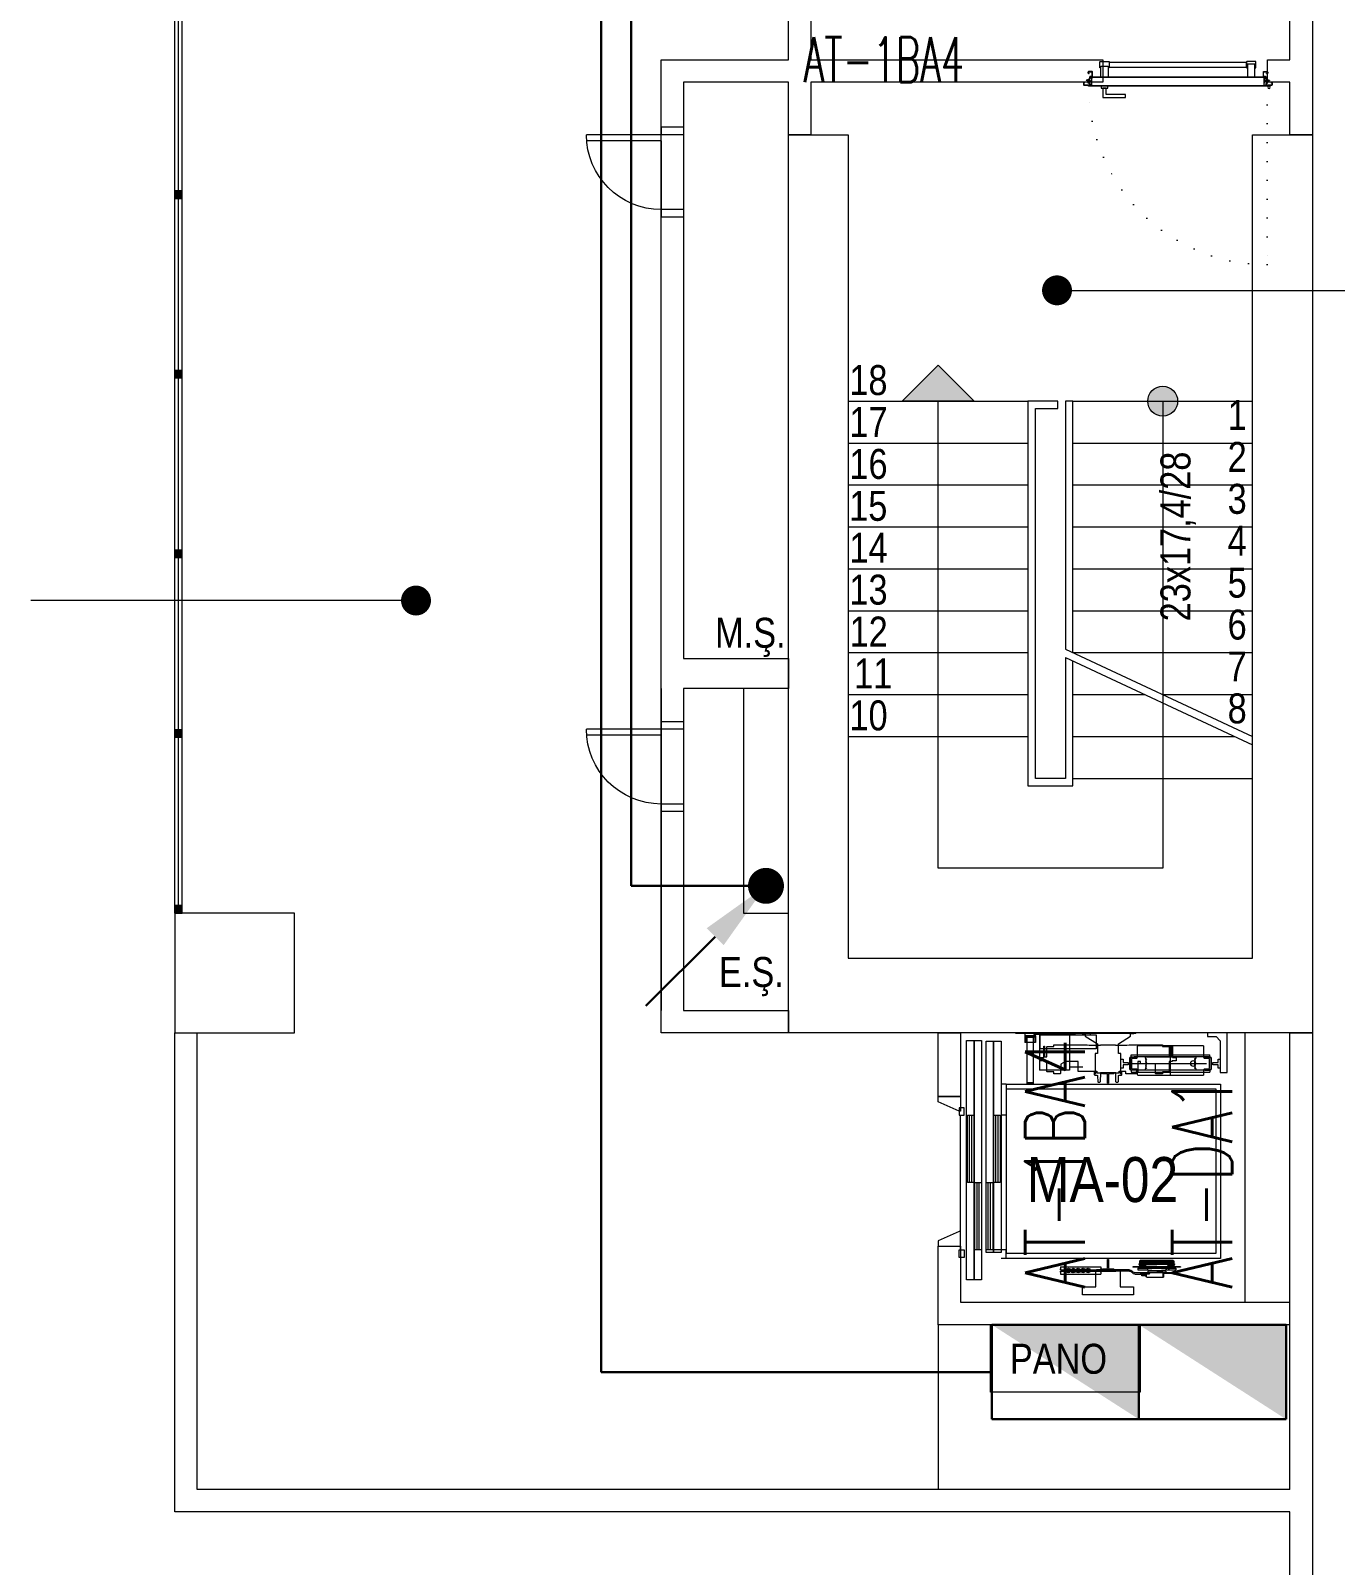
# Model space of a CAD drawing. Header units: metres. Extents: x -13194 to 152406, y -14653 to 29421.
# Drawn here: x 89964 to 90835, y 2044 to 3069 of the extents above; entities that cross this region are included whole.
import ezdxf
from ezdxf.enums import TextEntityAlignment as Align

# ---------------------------------------------------------------- set-up
doc = ezdxf.new("R2010")
doc.units = ezdxf.units.M
doc.header["$LTSCALE"] = 100
doc.header["$MEASUREMENT"] = 0
doc.linetypes.add('DOT2', pattern=[0.125, 0, -0.125])
doc.layers.get('0').update_dxf_attribs({"color": 9, "lineweight": 9})
for name, color, linetype, lineweight in [('00', 9, 'Continuous', 9), ('01', 9, 'Continuous', 9), ('05V', 9, 'Continuous', 9), ('06D', 9, 'Continuous', 9), ('10', 9, 'Continuous', 9), ('12', 9, 'Continuous', 9), ('14', 9, 'Continuous', 9), ('15', 9, 'Continuous', 9), ('19', 9, 'Continuous', 9), ('20', 9, 'DOT2', 9), ('21', 9, 'Continuous', 9), ('21_mahal200', 9, 'Continuous', 9), ('E-AYDINLATMA VE PRİZ PANOSU', 7, 'Continuous', 30), ('E-KABLO', 7, 'Continuous', 30), ('E-LINYE', 7, 'Continuous', 30), ('E-OK', 3, 'Continuous', 30)]:
    doc.layers.add(name, color=color, linetype=linetype, lineweight=lineweight)
doc.styles.add('E-YAZI', font='txttw.shx')
doc.styles.add('MuuM_TEXT-STANDART', font='ARIALN.TTF')
doc.dimstyles.new('MuuM_DIM200', dxfattribs={"dimscale": 20, "dimtxt": 2, "dimasz": 1, "dimexe": 1, "dimexo": 1, "dimgap": 1, "dimtad": 1, "dimdec": 1, "dimrnd": 0.5, "dimdsep": 46, "dimtxsty": 'MuuM_TEXT-STANDART', "dimblk": 'ARCHTICK', "dimcen": 0, "dimdle": 0.15, "dimclrd": 256, "dimclre": 256, "dimclrt": 256, "dimadec": 0, "dimazin": 0, "dimtfac": 5, "dimtdec": 1, "dimtix": 1, "dimtmove": 2, "dimatfit": 3, "dimldrblk": 'DOT', "dimfxl": 3, "dimfxlon": 1, "dimtolj": 1, "dimlwd": -1, "dimlwe": -1, "dimarcsym": 0})

# ---------------------------------------------------------------- blocks, each defined once
blk = doc.blocks.new('100_AYDINLATMA VE PRİZ PANOSU')
at = {"layer": 'E-AYDINLATMA VE PRİZ PANOSU', "color": 4}
for p, q in [((-3.072, 3.948), (3.072, 3.948)), ((-3.072, 0), (-3.072, 3.948)), ((3.072, 3.948), (3.072, 0)), ((3.072, 0), (-3.072, 0))]:
    blk.add_line(p, q, dxfattribs=at)
blk.add_solid([(3.072, 0), (-3.072, 0), (-3.072, 3.948)], dxfattribs=at)
blk = doc.blocks.new('*U206')
at = {"layer": 'E-OK', "color": 3, "linetype": 'Continuous'}
blk.add_line((84.9, 84.8), (200.6, 200.5), dxfattribs=at)
at = {"layer": 'E-OK', "color": 4, "linetype": 'Continuous', "const_width": 30}
blk.add_lwpolyline([(-15, 0, 1), (15, 0, 1)], format="xyb", close=True, dxfattribs=at)
at = {"layer": 'E-OK', "color": 3, "linetype": 'Continuous'}
blk.add_solid([(99, 70.7), (70.7, 99), (0, 0)], dxfattribs=at)
blk = doc.blocks.new('p-kolon_80x80')
blk.add_lwpolyline([(-40, -40), (40, -40), (40, 40), (-40, 40)], close=True)
blk = doc.blocks.new('1.Bod.Ara.Sitatik Elk')
at = {"layer": '01'}
blk.add_lwpolyline([(6510, -5630), (6510, -5630), (6510, -5630), (6510, -6180), (6780, -6180), (6780, -5630), (6780, -5630), (6780, -5630), (6820, -5630), (6820, -6230), (6470, -6230), (6470, -5630), (6510, -5630)], dxfattribs=at)
blk.add_blockref('p-kolon_80x80', (6100, -6190), dxfattribs=at)
blk = doc.blocks.new('_ArchTick')
at = {"color": 0, "linetype": 'ByBlock', "const_width": 0.15}
blk.add_lwpolyline([(-0.5, -0.5), (0.5, 0.5)], dxfattribs=at)
blk = doc.blocks.new('_Dot')
at = {"color": 0, "linetype": 'ByBlock', "lineweight": -2}
blk.add_line((-0.5, 0), (-1, 0), dxfattribs=at)
at = {"color": 0, "linetype": 'ByBlock', "const_width": 0.5}
blk.add_lwpolyline([(-0.25, 0, 1), (0.25, 0, 1)], format="xyb", close=True, dxfattribs=at)
blk = doc.blocks.new('p-as-01')
for p, q in [((582, 0), (-582, 0)), ((-582, 0), (-582, -1432)), ((582, -1432), (582, 0)), ((660, -2), (660, 43)), ((660, 43), (925, 43)), ((925, 43), (925, -87)), ((550, -32), (-550, -32)), ((-550, -32), (-550, -1432)), ((550, -1432), (550, -32)), ((720, -2), (660, -2)), ((676, -71), (663, -71)), ((663, -598), (663, -71)), ((676, -105), (676, -70)), ((676, -91), (676, -578)), ((679, -70), (679, -105)), ((757, -63), (683, -63)), ((683, -63), (757, -63)), ((757, -66), (683, -66)), ((690, -2), (690, -17)), ((750, -2), (690, -2)), ((690, -17), (712, -17)), ((712, -17), (712, -52)), ((712, -52), (728, -52)), ((872, -2), (720, -2)), ((720, -611), (720, -95)), ((728, -52), (728, -17)), ((728, -17), (750, -17)), ((750, -17), (750, -2)), ((761, -105), (761, -70)), ((764, -70), (764, -105)), ((764, -71), (778, -71)), ((764, -91), (764, -578)), ((778, -598), (778, -71)), ((900, -30), (872, -2)), ((900, -87), (900, -30)), ((925, -87), (900, -87)), ((679, -105), (676, -105)), ((679, -166), (681, -164)), ((679, -502), (679, -166)), ((681, -164), (684, -164)), ((684, -164), (686, -170)), ((690, -173), (690, -173)), ((694, -170), (695, -168)), ((695, -168), (697, -168)), ((697, -168), (698, -170)), ((702, -173), (702, -173)), ((706, -170), (707, -168)), ((707, -168), (709, -168)), ((709, -168), (710, -170)), ((714, -173), (714, -173)), ((718, -170), (719, -168)), ((719, -168), (721, -168)), ((721, -168), (722, -170)), ((726, -173), (726, -173)), ((730, -170), (731, -168)), ((731, -168), (733, -168)), ((733, -168), (734, -170)), ((738, -173), (738, -173)), ((742, -170), (743, -168)), ((743, -168), (745, -168)), ((745, -168), (746, -170)), ((750, -173), (750, -173)), ((754, -170), (756, -164)), ((756, -164), (760, -164)), ((760, -164), (762, -166)), ((764, -105), (761, -105)), ((762, -166), (762, -502)), ((-658, -364), (-658, -299)), ((-647, -299), (-658, -299)), ((-647, -364), (-647, -299)), ((-640, -267), (-640, -427)), ((-638, -267), (-640, -267)), ((-638, -267), (-638, -427)), ((-621, -307), (-626, -312)), ((-618, -307), (-621, -307)), ((-617, -308), (-618, -307)), ((-679, -382), (-706, -382)), ((-706, -493), (-706, -382)), ((-706, -383), (-678, -383)), ((-680, -377), (-680, -315)), ((-680, -315), (-680, -372)), ((-680, -315), (-678, -315)), ((-678, -315), (-680, -315)), ((-680, -372), (-678, -372)), ((-678, -372), (-680, -372)), ((-680, -377), (-680, -372)), ((-678, -377), (-680, -377)), ((-680, -377), (-678, -377)), ((-679, -382), (-679, -377)), ((-678, -377), (-678, -315)), ((-678, -315), (-678, -367)), ((-678, -367), (-678, -572)), ((-668, -367), (-678, -367)), ((-678, -367), (-678, -386)), ((-678, -372), (-678, -367)), ((-678, -377), (-678, -372)), ((-668, -367), (-668, -386)), ((-668, -427), (-668, -386)), ((-668, -396), (-668, -395)), ((-646, -367), (-662, -367)), ((-662, -367), (-662, -394)), ((-662, -427), (-662, -394)), ((-662, -394), (-662, -394)), ((-662, -395), (-662, -395)), ((-658, -342), (-658, -351)), ((-658, -360), (-658, -351)), ((-647, -364), (-658, -364)), ((-646, -320), (-647, -320)), ((-646, -344), (-647, -344)), ((-647, -351), (-647, -359)), ((-646, -320), (-646, -332)), ((-640, -322), (-646, -322)), ((-646, -332), (-646, -322)), ((-646, -332), (-646, -342)), ((-646, -344), (-646, -332)), ((-640, -342), (-646, -342)), ((-646, -394), (-646, -367)), ((-646, -427), (-646, -394)), ((-646, -395), (-646, -395)), ((-635, -322), (-638, -322)), ((-635, -342), (-638, -342)), ((-635, -312), (-635, -352)), ((-626, -312), (-635, -312)), ((-635, -332), (-635, -322)), ((-635, -332), (-635, -342)), ((-626, -352), (-635, -352)), ((-626, -312), (-626, -352)), ((-622, -356), (-626, -352)), ((-622, -308), (-622, -427)), ((-617, -308), (-617, -427)), ((-617, -318), (-614, -333)), ((-614, -520), (-614, -333)), ((-610, -333), (-614, -333)), ((-613, -313), (-599, -313)), ((-599, -313), (-613, -313)), ((-613, -315), (-613, -313)), ((-613, -313), (-613, -315)), ((-613, -315), (-599, -315)), ((-613, -315), (-599, -315)), ((-608, -318), (-610, -333)), ((-610, -333), (-610, -520)), ((-608, -535), (-608, -318)), ((-602, -318), (-608, -318)), ((-602, -318), (-602, -427)), ((-598, -319), (-598, -316)), ((-598, -316), (-598, -319)), ((-598, -319), (-598, -535)), ((-598, -319), (-598, -535)), ((-596, -316), (-596, -537)), ((-596, -537), (-596, -316)), ((640, -335), (840, -335)), ((-689, -498), (-701, -498)), ((-699, -498), (-699, -523)), ((-691, -498), (-691, -523)), ((-686, -572), (-686, -497)), ((-684, -476), (-684, -476)), ((-684, -493), (-684, -476)), ((-680, -477), (-680, -538)), ((-678, -477), (-680, -477)), ((-678, -477), (-680, -477)), ((-680, -482), (-680, -477)), ((-680, -538), (-680, -482)), ((-678, -482), (-680, -482)), ((-680, -482), (-678, -482)), ((-679, -477), (-679, -473)), ((-678, -449), (-678, -487)), ((-678, -477), (-678, -538)), ((-678, -482), (-678, -477)), ((-678, -538), (-678, -482)), ((-668, -487), (-678, -487)), ((-668, -427), (-668, -487)), ((-662, -460), (-662, -427)), ((-662, -459), (-662, -459)), ((-662, -460), (-662, -486)), ((-662, -460), (-662, -460)), ((-662, -486), (-646, -486)), ((-658, -554), (-658, -489)), ((-647, -489), (-658, -489)), ((-647, -554), (-647, -489)), ((-647, -503), (-647, -495)), ((-646, -510), (-647, -510)), ((-646, -460), (-646, -427)), ((-646, -486), (-646, -460)), ((-646, -460), (-646, -460)), ((-646, -510), (-646, -522)), ((-640, -512), (-646, -512)), ((-646, -522), (-646, -512)), ((-646, -459), (-646, -459)), ((-640, -427), (-640, -587)), ((-638, -427), (-638, -587)), ((-635, -512), (-638, -512)), ((-635, -542), (-635, -502)), ((-626, -502), (-635, -502)), ((-635, -522), (-635, -512)), ((-635, -522), (-635, -512)), ((-622, -498), (-626, -502)), ((-626, -542), (-626, -502)), ((-622, -546), (-622, -427)), ((-622, -432), (-622, -427)), ((-617, -546), (-617, -427)), ((-602, -535), (-602, -427)), ((681, -504), (679, -502)), ((684, -504), (681, -504)), ((686, -499), (684, -504)), ((690, -495), (690, -495)), ((695, -501), (694, -499)), ((697, -501), (695, -501)), ((698, -499), (697, -501)), ((702, -495), (702, -495)), ((707, -501), (706, -499)), ((709, -501), (707, -501)), ((710, -499), (709, -501)), ((714, -495), (714, -495)), ((719, -501), (718, -499)), ((721, -501), (719, -501)), ((722, -499), (721, -501)), ((726, -495), (726, -495)), ((731, -501), (730, -499)), ((733, -501), (731, -501)), ((734, -499), (733, -501)), ((738, -495), (738, -495)), ((743, -501), (742, -499)), ((745, -501), (743, -501)), ((746, -499), (745, -501)), ((750, -495), (750, -495)), ((756, -504), (754, -499)), ((760, -504), (756, -504)), ((762, -502), (760, -504)), ((-771, -582), (-825, -582)), ((-825, -582), (-825, -752)), ((-771, -670), (-771, -582)), ((-680, -538), (-678, -538)), ((-680, -538), (-678, -538)), ((-679, -589), (-671, -598)), ((-673, -584), (-665, -592)), ((-666, -609), (-666, -752)), ((-658, -550), (-658, -541)), ((-647, -554), (-658, -554)), ((-658, -609), (-658, -752)), ((-646, -534), (-647, -534)), ((-646, -534), (-646, -522)), ((-646, -522), (-646, -532)), ((-640, -532), (-646, -532)), ((-638, -587), (-640, -587)), ((-635, -532), (-638, -532)), ((-635, -522), (-635, -532)), ((-635, -522), (-635, -532)), ((-626, -542), (-635, -542)), ((-621, -547), (-626, -542)), ((-618, -547), (-621, -547)), ((-617, -546), (-618, -547)), ((-617, -535), (-614, -520)), ((-610, -520), (-614, -520)), ((-613, -538), (-599, -538)), ((-599, -538), (-613, -538)), ((-613, -538), (-613, -540)), ((-613, -538), (-613, -540)), ((-613, -540), (-599, -540)), ((-613, -540), (-599, -540)), ((-608, -535), (-610, -520)), ((-602, -535), (-608, -535)), ((-598, -535), (-598, -537)), ((-598, -535), (-598, -537)), ((676, -598), (663, -598)), ((679, -564), (676, -564)), ((676, -564), (676, -599)), ((679, -599), (679, -564)), ((757, -603), (683, -603)), ((757, -606), (683, -606)), ((683, -606), (757, -606)), ((764, -564), (761, -564)), ((761, -564), (761, -599)), ((764, -599), (764, -564)), ((764, -598), (778, -598)), ((852, -682), (904, -601)), ((904, -601), (920, -601)), ((920, -601), (920, -580)), ((920, -580), (925, -580)), ((925, -580), (925, -753)), ((-658, -670), (-771, -670)), ((-668, -1066), (-668, -700)), ((-668, -700), (-658, -700)), ((-658, -752), (-658, -670)), ((-658, -1066), (-658, -700)), ((-652, -713), (-658, -711)), ((-658, -711), (-658, -793)), ((-650, -748), (-652, -713)), ((652, -713), (650, -748)), ((658, -711), (652, -713)), ((653, -671), (653, -667)), ((653, -667), (788, -667)), ((668, -671), (653, -671)), ((658, -752), (658, -677)), ((658, -677), (668, -677)), ((658, -793), (658, -711)), ((668, -677), (668, -671)), ((712, -652), (690, -652)), ((690, -652), (690, -667)), ((690, -667), (750, -667)), ((728, -617), (712, -617)), ((712, -617), (712, -652)), ((728, -652), (728, -617)), ((750, -652), (728, -652)), ((750, -667), (750, -652)), ((788, -667), (788, -682)), ((788, -682), (852, -682)), ((-825, -752), (-825, -922)), ((-688, -1070), (-688, -800)), ((-674, -800), (-688, -800)), ((-674, -800), (-674, -802)), ((-674, -802), (-674, -800)), ((-674, -800), (-668, -800)), ((-674, -802), (-674, -802)), ((-668, -912), (-668, -800)), ((-668, -804), (-668, -800)), ((-668, -804), (-668, -804)), ((-666, -752), (-658, -752)), ((-658, -834), (-658, -752)), ((-658, -752), (-658, -752)), ((-658, -793), (-652, -790)), ((-658, -804), (-658, -800)), ((-658, -800), (-652, -800)), ((-658, -804), (-658, -829)), ((-658, -804), (-658, -804)), ((-652, -790), (-650, -756)), ((-652, -802), (-652, -800)), ((-638, -800), (-652, -800)), ((-652, -800), (-652, -802)), ((-652, -802), (-652, -802)), ((-625, -748), (-650, -748)), ((-650, -756), (-625, -756)), ((-638, -1070), (-638, -800)), ((-615, -748), (-625, -748)), ((-625, -756), (-615, -756)), ((-590, -748), (-615, -748)), ((-615, -756), (-590, -756)), ((-590, -756), (-590, -748)), ((615, -748), (590, -748)), ((590, -748), (590, -756)), ((590, -756), (615, -756)), ((625, -748), (615, -748)), ((615, -756), (625, -756)), ((650, -748), (625, -748)), ((625, -756), (650, -756)), ((650, -756), (652, -790)), ((652, -790), (658, -793)), ((658, -753), (658, -752)), ((658, -828), (658, -753)), ((925, -753), (925, -926)), ((-825, -922), (-771, -922)), ((-771, -922), (-771, -834)), ((-771, -834), (-658, -834)), ((-668, -877), (-672, -880)), ((-672, -880), (-672, -890)), ((-672, -890), (-668, -893)), ((-668, -910), (-672, -913)), ((-672, -913), (-672, -923)), ((-654, -880), (-658, -877)), ((-658, -893), (-654, -890)), ((-654, -913), (-658, -910)), ((-654, -890), (-654, -880)), ((-654, -923), (-654, -913)), ((653, -838), (653, -834)), ((653, -834), (668, -834)), ((788, -838), (653, -838)), ((668, -828), (658, -828)), ((668, -834), (668, -828)), ((852, -823), (788, -823)), ((788, -823), (788, -838)), ((904, -904), (852, -823)), ((920, -904), (904, -904)), ((920, -926), (920, -904)), ((-672, -923), (-668, -926)), ((-668, -943), (-672, -946)), ((-672, -946), (-672, -956)), ((-672, -956), (-668, -959)), ((-668, -976), (-672, -979)), ((-672, -979), (-672, -989)), ((-672, -989), (-668, -992)), ((-668, -1009), (-672, -1012)), ((-672, -1012), (-672, -1022)), ((-672, -1022), (-668, -1025)), ((-658, -926), (-654, -923)), ((-654, -946), (-658, -943)), ((-658, -959), (-654, -956)), ((-654, -979), (-658, -976)), ((-658, -992), (-654, -989)), ((-654, -1012), (-658, -1009)), ((-658, -1025), (-654, -1022)), ((-654, -956), (-654, -946)), ((-654, -989), (-654, -979)), ((-654, -1022), (-654, -1012)), ((925, -926), (920, -926)), ((-674, -1070), (-688, -1070)), ((-674, -1070), (-674, -1068)), ((-674, -1068), (-674, -1069)), ((-674, -1068), (-674, -1068)), ((-674, -1068), (-674, -1068)), ((-674, -1069), (-668, -1069)), ((-668, -1066), (-668, -1069)), ((-668, -1066), (-668, -1066)), ((-668, -1066), (-658, -1066)), ((-658, -1064), (-658, -1040)), ((-658, -1066), (-658, -1069)), ((-658, -1066), (-658, -1066)), ((-658, -1069), (-652, -1069)), ((-652, -1070), (-652, -1066)), ((-652, -1066), (-652, -1069)), ((-652, -1066), (-652, -1066)), ((-638, -1070), (-652, -1070)), ((592, -1252), (582, -1252)), ((582, -1252), (582, -1292)), ((582, -1292), (592, -1292)), ((592, -1292), (592, -1252)), ((897, -1252), (592, -1252)), ((592, -1252), (592, -1292)), ((592, -1292), (897, -1292)), ((897, -1292), (897, -1252)), ((-582, -1432), (-582, -1467)), ((-582, -1432), (-525, -1432)), ((550, -1432), (-550, -1432)), ((-525, -1432), (-525, -1567)), ((582, -1432), (375, -1432)), ((375, -1432), (375, -1467)), ((582, -1432), (582, -1467)), ((870, -1467), (-542, -1467)), ((-542, -1467), (-542, -1517)), ((-542, -1517), (870, -1517)), ((870, -1517), (-542, -1517)), ((-542, -1517), (-542, -1567)), ((-75, -1522), (-525, -1522)), ((-525, -1522), (-525, -1567)), ((-525, -1537), (-75, -1537)), ((375, -1472), (-75, -1472)), ((-75, -1472), (-75, -1517)), ((-75, -1487), (375, -1487)), ((-75, -1502), (375, -1502)), ((-75, -1517), (375, -1517)), ((-75, -1567), (-75, -1522)), ((375, -1517), (375, -1472)), ((870, -1517), (870, -1467)), ((870, -1567), (870, -1517)), ((875, -1597), (-725, -1597)), ((-725, -1597), (-725, -1647)), ((-542, -1567), (870, -1567)), ((-525, -1552), (-75, -1552)), ((-525, -1567), (-75, -1567)), ((-75, -1597), (-525, -1597)), ((-525, -1597), (-525, -1642)), ((-525, -1612), (-75, -1612)), ((-525, -1627), (-75, -1627)), ((-75, -1642), (-75, -1597)), ((875, -1647), (875, -1597)), ((875, -1647), (-725, -1647)), ((-725, -1647), (-725, -1697)), ((-725, -1647), (875, -1647)), ((-725, -1697), (875, -1697)), ((-525, -1714), (-575, -1714)), ((-575, -1714), (-575, -1747)), ((-525, -1642), (-75, -1642)), ((-525, -1747), (-525, -1714)), ((-525, -1737), (375, -1737)), ((375, -1647), (-75, -1647)), ((-75, -1647), (-75, -1692)), ((-75, -1662), (375, -1662)), ((-75, -1677), (375, -1677)), ((-75, -1692), (375, -1692)), ((375, -1692), (375, -1647)), ((375, -1714), (425, -1714)), ((375, -1747), (375, -1714)), ((425, -1714), (425, -1747)), ((875, -1697), (875, -1647)), ((-575, -1747), (-525, -1747)), ((425, -1747), (375, -1747))]:
    blk.add_line(p, q)
at = {"ltscale": 15}
for p, q in [((683, -82), (683, -109)), ((752, -77), (688, -77)), ((757, -109), (757, -82)), ((640, -119), (640, -550)), ((678, -114), (645, -114)), ((835, -114), (762, -114)), ((840, -550), (840, -119)), ((645, -555), (678, -555)), ((683, -560), (683, -587)), ((688, -592), (752, -592)), ((757, -587), (757, -560)), ((762, -555), (835, -555))]:
    blk.add_line(p, q, dxfattribs=at)
at = {"ltscale": 0.25}
for p, q in [((761, -296), (737, -296)), ((737, -296), (737, -323)), ((761, -322), (761, -296)), ((664, -389), (652, -389)), ((652, -389), (652, -432)), ((667, -343), (664, -346)), ((664, -346), (664, -389)), ((734, -343), (667, -343)), ((737, -323), (734, -323)), ((734, -323), (734, -343)), ((837, -322), (761, -322)), ((764, -343), (764, -328)), ((764, -328), (837, -328)), ((831, -343), (764, -343)), ((834, -346), (831, -343)), ((834, -389), (834, -346)), ((846, -389), (834, -389)), ((837, -328), (837, -322)), ((846, -612), (846, -389)), ((655, -435), (694, -436)), ((694, -436), (719, -436)), ((719, -436), (719, -535)), ((666, -564), (652, -564)), ((652, -564), (652, -633)), ((733, -552), (666, -552)), ((666, -552), (666, -564)), ((719, -535), (733, -535)), ((733, -535), (733, -552)), ((842, -626), (846, -612)), ((594, -688), (594, -696)), ((637, -684), (597, -685)), ((597, -699), (658, -701)), ((637, -684), (637, -684)), ((641, -665), (641, -679)), ((666, -662), (644, -662)), ((652, -633), (666, -633)), ((658, -701), (658, -803)), ((666, -633), (666, -662)), ((842, -702), (842, -626)), ((843, -702), (842, -702)), ((846, -799), (846, -705)), ((594, -808), (594, -816)), ((658, -803), (597, -805)), ((597, -819), (637, -820)), ((842, -878), (842, -802)), ((842, -802), (843, -802)), ((-659, -920), (-659, -1004)), ((637, -820), (637, -820)), ((641, -825), (641, -839)), ((644, -842), (666, -842)), ((666, -842), (666, -952)), ((695, -920), (695, -1004)), ((846, -892), (842, -878)), ((846, -1115), (846, -892)), ((666, -952), (733, -952)), ((733, -952), (733, -1037)), ((652, -1072), (652, -1115)), ((652, -1115), (664, -1115)), ((716, -1068), (655, -1069)), ((664, -1115), (664, -1158)), ((733, -1037), (716, -1068)), ((834, -1158), (834, -1115)), ((834, -1115), (846, -1115)), ((664, -1158), (667, -1161)), ((667, -1161), (734, -1161)), ((734, -1161), (734, -1181)), ((734, -1181), (737, -1181)), ((737, -1181), (737, -1208)), ((737, -1208), (761, -1208)), ((761, -1208), (761, -1182)), ((761, -1182), (837, -1182)), ((764, -1176), (764, -1161)), ((764, -1161), (831, -1161)), ((837, -1176), (764, -1176)), ((831, -1161), (834, -1158)), ((837, -1182), (837, -1176))]:
    blk.add_line(p, q, dxfattribs=at)
at = {"linetype": 'Continuous', "ltscale": 0.25}
for p, q in [((921, -567), (921, -1151)), ((921, -567), (925, -567)), ((925, -567), (925, -1150)), ((911, -832), (818, -832)), ((818, -832), (818, -1206)), ((911, -1206), (911, -832)), ((911, -1169), (911, -869)), ((911, -869), (921, -869)), ((921, -869), (921, -1169)), ((676, -1010), (676, -1210)), ((921, -1010), (676, -1010)), ((921, -973), (916, -973)), ((921, -973), (916, -973)), ((916, -1248), (916, -973)), ((921, -1248), (921, -973)), ((921, -1210), (676, -1210)), ((818, -1206), (911, -1206)), ((921, -1169), (911, -1169)), ((921, -1151), (921, -1159)), ((921, -1159), (921, -1165)), ((921, -1165), (921, -1173)), ((921, -1173), (921, -1367)), ((925, -1150), (925, -1159)), ((925, -1159), (925, -1165)), ((925, -1165), (925, -1173)), ((925, -1173), (925, -1367)), ((916, -1248), (921, -1248)), ((921, -1367), (925, -1367))]:
    blk.add_line(p, q, dxfattribs=at)
at = {"ltscale": 30}
for p, q in [((861, -1236), (861, -1308)), ((905, -1236), (861, -1236)), ((897, -1242), (861, -1242)), ((897, -1302), (861, -1302)), ((905, -1308), (861, -1308)), ((897, -1242), (897, -1302))]:
    blk.add_line(p, q, dxfattribs=at)
at = {"ltscale": 6}
for p, q in [((905, -1236), (905, -1308)), ((905, -1237), (925, -1237)), ((925, -1307), (905, -1307)), ((923, -1237), (923, -1307)), ((925, -1237), (925, -1307))]:
    blk.add_line(p, q, dxfattribs=at)
for centre, radius in [((720, -184), 17.5), ((-612, -327), 3), ((-612, -527), 3)]:
    blk.add_circle(centre, radius)
for centre, radius, start, end in [((683, -70), 7, 90, 180), ((683, -70), 4, 90, 180), ((688, -82), 5, 90, 180), ((752, -82), 5, 0, 90), ((757, -70), 7, 0, 90), ((757, -70), 4, 0, 90), ((645, -119), 5, 90, 180), ((678, -109), 5, 270, 0), ((690, -169), 4.3, 195, 270), ((690, -169), 4.3, 270, 345), ((702, -169), 4.3, 195, 270), ((702, -169), 4.3, 270, 345), ((714, -169), 4.3, 195, 270), ((714, -169), 4.3, 270, 345), ((726, -169), 4.3, 195, 270), ((726, -169), 4.3, 270, 345), ((738, -169), 4.3, 195, 270), ((738, -169), 4.3, 270, 345), ((750, -169), 4.3, 195, 270), ((750, -169), 4.3, 270, 345), ((762, -109), 5, 180, 270), ((835, -119), 5, 0, 90), ((-612, -327), 3, 0, 180), ((-612, -327), 3, 180, 0), ((-599, -316), 3, 0, 90), ((-599, -316), 3, 0, 90), ((-599, -316), 1, 0, 90), ((-599, -316), 1, 0, 90), ((-701, -493), 5, 180, 270), ((-689, -493), 5, 270, 0), ((-684, -470), 6, 270, 0), ((690, -500), 4.3, 90, 165), ((690, -500), 4.3, 15, 90), ((702, -500), 4.3, 90, 165), ((702, -500), 4.3, 15, 90), ((714, -500), 4.3, 90, 165), ((714, -500), 4.3, 15, 90), ((726, -500), 4.3, 90, 165), ((726, -500), 4.3, 15, 90), ((738, -500), 4.3, 90, 165), ((738, -500), 4.3, 15, 90), ((750, -500), 4.3, 90, 165), ((750, -500), 4.3, 15, 90), ((-695, -523), 4, 180, 0), ((-662, -572), 24, 180, 225), ((-662, -572), 16, 180, 225), ((-682, -609), 16, 0, 45), ((-682, -609), 24, 0, 45), ((-612, -527), 3, 0, 180), ((-612, -527), 3, 180, 0), ((-599, -537), 1, 270, 0), ((-599, -537), 3, 270, 0), ((-599, -537), 3, 270, 0), ((-599, -537), 1, 270, 0), ((645, -550), 5, 180, 270), ((683, -599), 7, 180, 270), ((678, -560), 5, 0, 90), ((683, -599), 4, 180, 270), ((688, -587), 5, 180, 270), ((752, -587), 5, 270, 0), ((762, -560), 5, 90, 180), ((757, -599), 4, 270, 0), ((757, -599), 7, 270, 0), ((835, -550), 5, 270, 0), ((-663, -885), 15, 109.4712, 250.5288), ((-663, -918), 15, 109.4712, 250.5288), ((-663, -885), 9.5, 121.7569, 238.2431), ((-663, -918), 9.5, 121.7569, 238.2431), ((-663, -885), 6, 146.4427, 213.5573), ((-663, -918), 6, 146.4427, 213.5573), ((-663, -885), 15, 289.4712, 70.5288), ((-663, -885), 9.5, 301.7569, 58.2431), ((-663, -885), 6, 326.4427, 33.5573), ((-663, -918), 15, 289.4712, 70.5288), ((-663, -918), 9.5, 301.7569, 58.2431), ((-663, -918), 6, 326.4427, 33.5573), ((-663, -951), 15, 109.4712, 250.5288), ((-663, -984), 15, 109.4712, 250.5288), ((-663, -1017), 15, 109.4712, 250.5288), ((-663, -951), 9.5, 121.7569, 238.2431), ((-663, -984), 9.5, 121.7569, 238.2431), ((-663, -1017), 9.5, 121.7569, 238.2431), ((-663, -951), 6, 146.4427, 213.5573), ((-663, -984), 6, 146.4427, 213.5573), ((-663, -1017), 6, 146.4427, 213.5573), ((-663, -951), 15, 289.4712, 70.5288), ((-663, -951), 9.5, 301.7569, 58.2431), ((-663, -951), 6, 326.4427, 33.5573), ((-663, -984), 15, 289.4712, 70.5288), ((-663, -984), 9.5, 301.7569, 58.2431), ((-663, -984), 6, 326.4427, 33.5573), ((-663, -1017), 15, 289.4712, 70.5288), ((-663, -1017), 9.5, 301.7569, 58.2431), ((-663, -1017), 6, 326.4427, 33.5573)]:
    blk.add_arc(centre, radius, start, end)
at = {"ltscale": 0.25}
for centre, radius, start, end in [((655, -432), 2.98, 180, 268.4759), ((597, -688), 3, 91.5, 180), ((597, -696), 2.99, 180, 268.6138), ((636, -679), 5, 280.303, 360), ((644, -665), 3, 90, 180), ((843, -705), 3, 360, 90), ((597, -808), 3, 91.3862, 180), ((597, -816), 3, 180, 268.5), ((843, -799), 3, 270, 0), ((636, -825), 5, 360, 79.697), ((644, -839), 3, 180, 270), ((655, -1072), 2.98, 91.5241, 180)]:
    blk.add_arc(centre, radius, start, end, dxfattribs=at)
blk = doc.blocks.new('*U19')
at = {"ltscale": 15}
for p, q in [((-25, 1), (-26, 0)), ((-25, -1), (-26, 0)), ((-23, 1), (-25, 1)), ((-23, 1), (-23, -2)), ((-21, -3), (-18, 3)), ((-21, -3), (-18, 3)), ((-20, -3), (-17, 3)), ((-20, -3), (-16, 3)), ((-18, -3), (-15, 3)), ((-18, -3), (-15, 3)), ((-18, 1), (-18, 2)), ((-17, -3), (-14, 3)), ((-17, -3), (-13, 3)), ((-17, 1), (-17, 2)), ((-15, -3), (-12, 3)), ((-15, -3), (-12, 3)), ((-15, 1), (-15, 2)), ((-14, -3), (-11, 3)), ((-14, -3), (-10, 3)), ((-14, 1), (-14, 2)), ((-12, -3), (-9, 3)), ((-12, -3), (-9, 3)), ((-12, 1), (-12, 2)), ((-11, -3), (-8, 3)), ((-11, -3), (-7, 3)), ((-11, 1), (-11, 2)), ((-9, -3), (-6, 3)), ((-9, -3), (-6, 3)), ((-9, 1), (-9, 2)), ((-8, -3), (-4, 3)), ((-8, -3), (-5, 3)), ((-8, 1), (-8, 2)), ((-6, -3), (-3, 3)), ((-6, -3), (-3, 3)), ((-6, 1), (-6, 2)), ((-5, -3), (-1, 3)), ((-5, -3), (-2, 3)), ((-5, 1), (-5, 2)), ((-3, 1), (-3, 2)), ((0, 4), (-2, 1)), ((-2, 1), (-2, 2)), ((0, 0), (-1, 0)), ((-25, -1), (-23, -2)), ((-9, -2), (-23, -2)), ((-21, -3), (-21, -2)), ((-20, -3), (-19, -2)), ((-20, -2), (-19, -2)), ((-19, -2), (-18, -2)), ((-18, -3), (-18, -2)), ((-17, -3), (-16, -2)), ((-17, -2), (-16, -2)), ((-16, -2), (-15, -2)), ((-15, -3), (-15, -2)), ((-14, -3), (-13, -2)), ((-14, -2), (-13, -2)), ((-13, -2), (-12, -2)), ((-12, -3), (-12, -2)), ((-11, -3), (-10, -2)), ((-11, -2), (-10, -2)), ((-10, -2), (-9, -2)), ((-9, -3), (-9, -2)), ((-8, -2), (-7, -2)), ((-8, -3), (-7, -2)), ((-7, -2), (-6, -2)), ((-6, -3), (-6, -2)), ((-5, -2), (-4, -2)), ((-5, -3), (-4, -2)), ((-4, -2), (-2, -2)), ((0, -4), (-2, -2)), ((0, 0), (-1, 0))]:
    blk.add_line(p, q, dxfattribs=at)
for p, q in [((-7, 1), (-23, 1)), ((-17, 1), (-19, 1)), ((-16, 1), (-17, 1)), ((-14, 1), (-16, 1)), ((-13, 1), (-14, 1)), ((-11, 1), (-13, 1)), ((-10, 1), (-11, 1)), ((-8, 1), (-10, 1)), ((-7, 1), (-8, 1)), ((-5, 1), (-7, 1)), ((-4, 1), (-5, 1)), ((-2, 1), (-4, 1)), ((-2, 1), (-2, 1)), ((0, 0), (0, 4)), ((-2, -2), (-2, -2)), ((0, 0), (0, -4))]:
    blk.add_line(p, q)
for centre, radius, start, end in [((-26, 4), 3.92, 274.361, 322.1025), ((-26, -4), 3.92, 37.8975, 85.639), ((-18, 3), 0.0971, 330.3204, 150.3204), ((-17, 3), 0.0971, 330.3204, 150.3204), ((-15, 3), 0.0971, 330.3204, 150.3204), ((-14, 3), 0.0971, 330.3204, 150.3204), ((-12, 3), 0.0971, 330.3204, 150.3204), ((-11, 3), 0.0971, 330.3204, 150.3204), ((-9, 3), 0.0971, 330.3204, 150.3204), ((-8, 3), 0.0971, 330.3204, 150.3204), ((-6, 3), 0.0971, 330.3204, 150.3204), ((-5, 3), 0.0971, 330.3204, 150.3204), ((-3, 3), 0.0971, 330.3204, 150.3204), ((-2, 3), 0.0971, 330.3204, 150.3204), ((-1, 0), 0.486, 90, 270), ((0, 4), 0.25, 0, 150.0864), ((-21, -3), 0.0971, 150.3204, 330.3204), ((-20, -3), 0.0971, 150.3204, 330.3204), ((-18, -3), 0.0971, 150.3204, 330.3204), ((-17, -3), 0.0971, 150.3204, 330.3204), ((-15, -3), 0.0971, 150.3204, 330.3204), ((-14, -3), 0.0971, 150.3204, 330.3204), ((-12, -3), 0.0971, 150.3204, 330.3204), ((-11, -3), 0.0971, 150.3204, 330.3204), ((-9, -3), 0.0971, 150.3204, 330.3204), ((-8, -3), 0.0971, 150.3204, 330.3204), ((-6, -3), 0.0971, 150.3204, 330.3204), ((-5, -3), 0.0971, 150.3204, 330.3204), ((0, -4), 0.25, 209.9136, 0)]:
    blk.add_arc(centre, radius, start, end, dxfattribs=at)
blk = doc.blocks.new('conta')
at = {"ltscale": 10}
for p, q in [((-2649.9, 5345.5), (-2649.8, 5345.6)), ((-2649.9, 5344.5), (-2649.8, 5344.3)), ((-2649.8, 5344.3), (-2649.7, 5344.3)), ((-2649.7, 5345.4), (-2649.3, 5345.4)), ((-2649.2, 5345.4), (-2649.1, 5345.5)), ((-2649, 5344), (-2648.8, 5343.8)), ((-2648.9, 5344.1), (-2648.7, 5343.9)), ((-2648.8, 5345.1), (-2648.6, 5345.3)), ((-2648.8, 5344.9), (-2648.6, 5345.2)), ((-2648.7, 5343.8), (-2648.7, 5343.8)), ((-2648.6, 5345.3), (-2648.6, 5345.3))]:
    blk.add_line(p, q, dxfattribs=at)
for centre, radius, start, end in [((-2649.8, 5345.5), 0.05, 140.6345, 188.9372), ((-2653, 5345), 3.19, 350.4674, 8.9372), ((-2649.9, 5344.5), 0.02, 170.4674, 213.7451), ((-2649.7, 5345.6), 0.0696, 22.2428, 159.258), ((-2650.9, 5345), 1.24, 340.3382, 16.7772), ((-2649.7, 5344.6), 0.03, 160.3382, 273.2666), ((-2649.7, 5345.4), 0.03, 90, 196.7772), ((-2649.6, 5341.5), 3.01, 80.4362, 93.2666), ((-2649.3, 5345.5), 0.05, 270, 303.0062), ((-2649.2, 5344.1), 0.231, 353.9571, 81.9004), ((-2649.1, 5345.5), 0.03, 4.7972, 123.0062), ((-2649.1, 5344.5), 0.03, 260.4362, 338.7066), ((-2651.2, 5344.8), 2.33, 7.5897, 18.7951), ((-2649, 5345.6), 0.05, 18.7951, 42.1429), ((-2650.2, 5345), 1.27, 338.7066, 23.0418), ((-2648.9, 5344.1), 0.1, 173.9571, 217.2653), ((-2648.8, 5345.1), 0.05, 187.5897, 322.7347), ((-2658.2, 5345.2), 9.36, 353.6857, 357.8537), ((-2648.8, 5344.2), 0.1, 173.6857, 217.2653), ((-2648.8, 5344.8), 0.05, 142.7347, 180.2669), ((-2648.7, 5343.8), 0.05, 217.2653, 307.2653), ((-2648.7, 5343.8), 0.05, 307.2653, 37.2653), ((-2648.6, 5345.3), 0.05, 52.7347, 142.7347), ((-2648.6, 5345.3), 0.05, 322.7347, 52.7347)]:
    blk.add_arc(centre, radius, start, end, dxfattribs=at)
for points, knots in [([(-2649, 5345.6), (-2649, 5345.6), (-2649.1, 5345.7), (-2649.2, 5345.4), (-2649.3, 5345.7), (-2649.4, 5345.5), (-2649.5, 5345.7), (-2649.6, 5345.5), (-2649.7, 5345.6), (-2649.7, 5345.6)], [0.0086373, 0.0086373, 0.0086373, 0.0086373, 0.1097304, 0.3133405, 0.4430081, 0.5658764, 0.7165186, 0.8527974, 0.9648495, 0.9648495, 0.9648495, 0.9648495]), ([(-2649.7, 5344.3), (-2649.7, 5344.3), (-2649.7, 5344.5), (-2649.6, 5344.3), (-2649.3, 5344.4), (-2649.2, 5344.4), (-2649.2, 5344.4)], [0, 0, 0, 0, 0.1008757, 0.3841126, 0.5436166, 0.6906785, 0.6906785, 0.6906785, 0.6906785])]:
    blk.add_open_spline(points, degree=3, knots=knots, dxfattribs=at)
blk = doc.blocks.new('p-yn_sackasa')
at = {"layer": '10', "linetype": 'Continuous'}
for p, q in [((-2.2, 0), (-2.2, -0.2)), ((0, 6.9), (0, 6.2)), ((0, 6.2), (0, 6.9)), ((0.1, 6.9), (0.1, 6.2)), ((0.2, 6.9), (0.2, 6.2)), ((2.7, 7.2), (0.3, 7.2)), ((2.7, 7.2), (0.3, 7.2)), ((2.7, 7), (0.3, 7)), ((0.3, 7), (2.7, 7)), ((0.3, 6.1), (0.8, 6.1)), ((0.7, 6), (0.3, 6)), ((0.3, 5.9), (0.7, 5.9)), ((0.8, 5.9), (0.3, 5.9)), ((0.7, 5.9), (0.7, 6)), ((0.7, -0.7), (0.7, 2.3)), ((0.7, -0.7), (0.7, 2.3)), ((0.8, 5.9), (0.8, 6.1)), ((0.8, -0.7), (0.8, 2.3)), ((0.8, -0.7), (0.8, 2.3)), ((0.9, 2.3), (1, 2.3)), ((0.9, 2.3), (0.9, 2.3)), ((1, 2.5), (1, 2.4)), ((1, 2.5), (1, 2.5)), ((1.1, 2.5), (1.1, 3.7)), ((1.1, 2.5), (1.1, 3.7)), ((1.3, 3.7), (1.3, 2.5)), ((1.3, 2.5), (1.3, 3.7)), ((2.5, 4), (1.4, 4)), ((1.4, 4), (2.5, 4)), ((1.4, 3.8), (2.5, 3.8)), ((2.5, 3.8), (1.4, 3.8)), ((2.5, 3.4), (2.6, 3.7)), ((2.6, 3.7), (2.5, 3.4)), ((2.7, 3.6), (2.6, 3.3)), ((2.7, 3.6), (2.6, 3.3)), ((2.8, 3.3), (2.8, 6.9)), ((2.8, 3.3), (2.8, 6.9)), ((2.9, 3.3), (2.9, 6.9)), ((2.9, 3.3), (2.9, 6.9)), ((-2.9, -1.7), (-2.9, -0.3)), ((-2.9, -0.3), (-2.9, -1.7)), ((-2.8, -0.3), (-2.8, -1.7)), ((-2.8, -0.3), (-2.8, -1.7)), ((-2.2, 0), (-2.7, 0)), ((-2.2, 0), (-2.7, 0)), ((-2.2, -0.1), (-2.7, -0.1)), ((-2.2, -0.2), (-2.7, -0.2)), ((1, -1.8), (-2.7, -1.8)), ((1, -1.9), (-2.7, -1.9)), ((-2.7, -2), (1, -2)), ((1, -2), (-2.7, -2)), ((-2.2, -0.1), (-2.2, 0)), ((0.9, -0.8), (1, -0.8)), ((0.9, -0.8), (0.9, -0.8)), ((1, -0.9), (1, -0.9)), ((1, -0.9), (1, -0.9)), ((1.1, -1), (1.1, -1.7)), ((1.1, -1), (1.1, -1.7)), ((1.3, -1), (1.3, -1.7)), ((1.3, -1), (1.3, -1.7))]:
    blk.add_line(p, q, dxfattribs=at)
for points in [[(0.1, 2.1), (0.7, 2.1), (0.7, -0.5), (0.1, -0.5)], [(0.1, 2.1), (0.4, 2.1), (0.4, -0.5), (0.1, -0.5)]]:
    blk.add_lwpolyline(points, close=True, dxfattribs=at)
for centre, radius, start, end in [((0.3, 6.9), 0.249, 90, 180), ((0.3, 6.9), 0.261, 90, 180), ((0.3, 6.2), 0.249, 181.345, 271.3502), ((0.3, 6.2), 0.261, 180, 270), ((0.3, 6.9), 0.122, 90, 180), ((0.3, 6.2), 0.122, 180, 270), ((0.3, 6.9), 0.11, 90, 180), ((0.3, 6.2), 0.11, 180, 270), ((0.9, 2.3), 0.206, 63.2169, 180), ((0.9, 2.3), 0.219, 63.2153, 180), ((0.9, 2.3), 0.0801, 63.215, 180), ((0.9, 2.3), 0.0674, 63.2144, 180), ((1, 2.5), 0.219, 243.2148, 0), ((1, 2.5), 0.0801, 243.2203, 0), ((1, 2.5), 0.206, 243.2197, 0), ((1, 2.5), 0.0674, 243.2129, 0), ((1.4, 3.7), 0.24, 90, 180), ((1.4, 3.7), 0.253, 90, 180), ((1.4, 3.7), 0.114, 90, 180), ((1.4, 3.7), 0.101, 90, 180), ((2.5, 3.7), 0.249, 342.8613, 90), ((2.5, 3.7), 0.261, 342.8602, 90), ((2.5, 3.7), 0.122, 342.8607, 90), ((2.5, 3.7), 0.11, 342.8621, 90), ((2.7, 3.3), 0.232, 162.8601, 0), ((2.7, 3.3), 0.219, 162.8613, 0), ((2.7, 3.3), 0.0927, 162.8605, 0), ((2.7, 3.3), 0.0801, 162.8624, 0), ((2.7, 6.9), 0.249, 0, 90), ((2.7, 6.9), 0.261, 0, 90), ((2.7, 6.9), 0.122, 0, 90), ((2.7, 6.9), 0.11, 0, 90), ((-2.7, -0.3), 0.24, 90, 180), ((-2.7, -0.3), 0.253, 90, 180), ((-2.7, -1.7), 0.24, 180, 270), ((-2.7, -1.7), 0.253, 180, 270), ((-2.7, -0.3), 0.114, 90, 180), ((-2.7, -0.3), 0.101, 90, 180), ((-2.7, -1.7), 0.114, 180, 270), ((-2.7, -1.7), 0.101, 180, 270), ((0.9, -0.7), 0.206, 180, 296.7851), ((0.9, -0.7), 0.219, 180, 296.785), ((0.9, -0.7), 0.0674, 180, 180.5245), ((0.9, -0.7), 0.0801, 180, 296.785), ((0.9, -0.7), 0.0674, 180, 296.7871), ((1, -1), 0.219, 0, 116.7854), ((1, -1), 0.206, 0, 116.7836), ((1, -1), 0.0801, 0, 116.7811), ((1, -1), 0.0674, 0, 116.7871), ((1, -1.7), 0.114, 270, 0), ((1, -1.7), 0.24, 270, 0), ((1, -1.7), 0.101, 270, 0), ((1, -1.7), 0.253, 270, 0)]:
    blk.add_arc(centre, radius, start, end, dxfattribs=at)
at = {"layer": '10', "xscale": 0.0842696629213483, "yscale": 0.0842696629213483, "zscale": 0.0842696629213483}
blk.add_blockref('*U19', (1, 1.3), dxfattribs=at)
at = {"layer": '14', "xscale": -0.7887640449438696, "yscale": 0.7887640449438696, "zscale": 0.7887640449438204, "rotation": 90}
blk.add_blockref('conta', (4217.8, -2086.4), dxfattribs=at)
blk = doc.blocks.new('*U404')
at = {"layer": '06D'}
for points in [[(8.5, 9.6), (7.9, 9.6), (7.9, 13.6, -0.414214), (8.2, 13.9), (13.7, 13.9, -0.414214), (14.1, 13.6), (14.1, 9.6), (13.5, 9.6)], [(111.5, 9.6), (112.1, 9.6), (112.1, 13.6, 0.414214), (111.7, 13.9), (106.2, 13.9, 0.414214), (105.9, 13.6), (105.9, 9.6), (106.5, 9.6)]]:
    blk.add_lwpolyline(points, format="xyb", dxfattribs=at)
for points in [[(8.5, 12.1), (13.5, 12.1), (13.5, 3.4), (8.5, 3.4)], [(14.1, 13.3), (105.9, 13.3), (105.9, 10.2), (14.1, 10.2)], [(111.5, 10.9), (106.5, 10.9), (106.5, 3.4), (111.5, 3.4)]]:
    blk.add_lwpolyline(points, close=True, dxfattribs=at)
for points in [[(110.1, -3.8), (110.1, -10.1), (95.1, -10.1), (95.1, -8.2), (107.9, -8.2), (107.9, -8.2), (107.9, -3.8), (110.1, -3.8)], [(111.2, -2.6), (111.2, -3.8), (106.8, -3.8), (106.8, -2.6), (111.2, -2.6)]]:
    blk.add_lwpolyline(points, dxfattribs=at)
at = {"layer": '10', "ltscale": 10}
for p, q in [((2, 1.5), (1, 1.5)), ((2, 1.3), (1, 1.3)), ((1, 0.9), (2, 0.3)), ((2, 0.3), (2, 1.8)), ((2, 1.8), (2.3, 1.8)), ((2, -0.2), (2, 0.3)), ((2.3, -2.2), (2.3, 3.3)), ((2.3, 1.8), (2.3, 0.3)), ((2.3, 0.3), (2.3, -0.2)), ((2.4, 3.4), (117.6, 3.4)), ((2.4, -2.3), (2.4, 3.2)), ((2.5, 3.3), (117.5, 3.3)), ((117.5, -2.3), (117.5, 3.2)), ((117.7, -2.2), (117.7, 3.3)), ((117.7, 1.8), (118, 1.8)), ((117.7, 1.3), (117.7, 1.8)), ((117.7, 1.8), (118, 1.8)), ((117.7, 1.3), (117.7, 1.8)), ((117.7, -0.2), (117.7, 1.3)), ((117.7, -0.2), (117.7, 1.3)), ((118, 1.8), (118, 1.3)), ((118, 1.8), (118, 1.3)), ((118, 1.3), (118, -0.2)), ((119, 0.7), (118, 1.3)), ((118, 1.3), (118, -0.2)), ((119, 0.7), (118, 1.3)), ((118, 0.3), (119, 0.3)), ((118, 0.3), (119, 0.3)), ((118, 0.1), (119, 0.1)), ((118, 0.1), (119, 0.1)), ((-1.6, -2.7), (-1.7, -2.6)), ((-1.6, -2.7), (-1.7, -2.6)), ((-1.2, -2.2), (-1.2, -2.3)), ((-1.2, -2.2), (-1.1, -2.2)), ((-1.2, -2.2), (-1.2, -2.3)), ((-1.2, -2.2), (-1.1, -2.2)), ((-1.1, -2), (-1.1, -2.4)), ((-1.1, -2), (-1.1, -2.4)), ((-0.8, -2), (-0.8, -2.4)), ((-0.8, -2), (-0.8, -2.4)), ((0.3, -2.5), (0.3, -2.3)), ((0.4, -2.2), (2.2, -2.2)), ((0.4, -2.4), (0.4, -2.4)), ((0.4, -2.6), (119.6, -2.6)), ((0.5, -2.4), (119.5, -2.4)), ((0.5, -2.4), (2.3, -2.4)), ((2.3, -0.2), (2, -0.2)), ((119.5, -2.4), (117.6, -2.4)), ((118, -0.2), (117.7, -0.2)), ((118, -0.2), (117.7, -0.2)), ((119.6, -2.2), (117.7, -2.2)), ((119.5, -2.4), (119.5, -2.4)), ((119.7, -2.5), (119.7, -2.3))]:
    blk.add_line(p, q, dxfattribs=at)
blk.add_circle((-0.9, -3.3), 0.843, dxfattribs=at)
blk.add_circle((-0.9, -3.3), 0.843, dxfattribs=at)
for centre, radius, start, end in [((2.4, 3.3), 0.1, 90, 180), ((2.5, 3.2), 0.05, 90, 180), ((117.6, 3.3), 0.141, 14.9271, 75.0729), ((-0.9, -3.3), 1.01, 105.7139, 140.5908), ((-0.9, -3.3), 1.01, 105.7139, 140.5908), ((-0.4, -2.3), 0.428, 142.379, 203.648), ((-0.4, -2.3), 0.428, 142.379, 203.648), ((-0.4, -2.3), 0.302, 119.9685, 254.4476), ((-0.4, -2.3), 0.302, 119.9685, 254.4476), ((0.4, -2.3), 0.1, 90, 180), ((0.4, -2.5), 0.1, 180, 270), ((0.5, -2.4), 0.005, 180, 270), ((0.5, -2.4), 0.005, 90, 180), ((2.2, -2.2), 0.05, 270, 0), ((2.3, -2.3), 0.1, 270, 0), ((117.6, -2.3), 0.1, 180, 270), ((117.7, -2.2), 0.05, 180, 270), ((119.5, -2.4), 0.005, 270, 360), ((119.5, -2.4), 0.005, 0, 90), ((119.6, -2.3), 0.1, 0, 90), ((119.6, -2.5), 0.1, 270, 0)]:
    blk.add_arc(centre, radius, start, end, dxfattribs=at)
at = {"layer": '20'}
blk.add_lwpolyline([(0.3, -2.4), (0.3, -121.8, 0.414214), (119.7, -2.4, -1)], format="xyb", dxfattribs=at)
blk.add_blockref('p-yn_sackasa', (0, 0))
at = {"xscale": -1}
blk.add_blockref('p-yn_sackasa', (120, 0), dxfattribs=at)
blk = doc.blocks.new('prf-10x10')
blk.add_lwpolyline([(-5, -5), (5, -5), (5, 5), (-5, 5)], close=True)
at = {"color": 255}
blk.add_solid([(-5, -5), (5, -5), (-5, 5), (5, 5)], dxfattribs=at)
at = {"layer": '10'}
blk.add_point((0, 0), dxfattribs=at)
blk = doc.blocks.new('p-dog-ser-720')
at = {"layer": '06D'}
for points in [[(0, 0), (0, 715)], [(5, 0), (5, 715)]]:
    blk.add_lwpolyline(points, dxfattribs=at)
at = {"layer": '15'}
blk.add_lwpolyline([(2.5, 0), (2.5, 715)], dxfattribs=at)
at = {"layer": '10', "xscale": 0.5, "yscale": 0.5, "rotation": 180}
for p in [(2.5, 717.5), (2.5, 600), (2.5, 480), (2.5, 360), (2.5, 240), (2.5, 120), (2.5, 2.5)]:
    blk.add_blockref('prf-10x10', p, dxfattribs=at)
blk = doc.blocks.new('ttttttttttttt')
for points in [[(3983.5, -30733.6), (3983.5, -30748.6)], [(3988.5, -30733.6), (3983.5, -30733.6)], [(3988.5, -30733.6), (3988.5, -30748.6)], [(4043.5, -30733.6), (4038.5, -30733.6)], [(4038.5, -30733.6), (4038.5, -30748.6)], [(4043.5, -30733.6), (4043.5, -30748.6)], [(3988.5, -30748.6), (3983.5, -30748.6)], [(4034.5, -30748.6), (3988.5, -30748.6)], [(4034.5, -30748.6), (4034.5, -30798.6)], [(4034.5, -30748.6), (4038.5, -30748.6)], [(4043.5, -30748.6), (4038.5, -30748.6)], [(4038.5, -30748.6), (4038.5, -30798.6)]]:
    blk.add_lwpolyline(points)
blk.add_arc((4038.5, -30748.6), 50, 180, 270)
blk = doc.blocks.new('1.Bod.Ara.Mimari Elk')
at = {"layer": '19'}
h = blk.add_hatch(color=256, dxfattribs=at)
h.dxf.hatch_style = 1
h.paths.add_polyline_path([(6594, -5808), (6546, -5808), (6570, -5783.96)])
h = blk.add_hatch(color=256, dxfattribs=at)
h.dxf.hatch_style = 1
edge = h.paths.add_edge_path()
edge.add_arc((6720, -5808), 10, 0, 360)
at = {"layer": '00'}
for points in [[(6805, -5580), (6805, -5430), (6820, -5430), (6820, -5630), (6805, -5630), (6805, -5595), (6790, -5595), (6790, -5580), (6805, -5580)], [(6385, -6009.46), (6385, -6000), (6385, -6000), (6385, -6000), (6385, -6215), (6385, -6215)], [(6805, -6535), (6805, -6230), (6805, -6230), (6805, -6230), (6805, -6230), (6805, -6230), (6820, -6230), (6820, -6950), (6820, -6950), (6805, -6950), (6805, -6950), (6805, -6950), (6805, -6950), (6805, -6950), (6805, -6550), (6060, -6550), (6060, -6230)], [(6805, -6535), (6075, -6535), (6075, -6230)], [(6805, -6425), (6570, -6425), (6570, -6372.5), (6585, -6372.5), (6585, -6410), (6805, -6410), (6805, -6230), (6820, -6230), (6820, -6550)]]:
    blk.add_lwpolyline(points, dxfattribs=at)
for points in [[(6385, -5580), (6470, -5580), (6470, -5484.85), (6485, -5484.85), (6485, -5580), (6680, -5580), (6680, -5595), (6485, -5595), (6485, -5630), (6470, -5630), (6470, -5595), (6400, -5595), (6400, -5980), (6400, -5980), (6470, -5980), (6470, -6000), (6400, -6000), (6400, -6215), (6470, -6215), (6470, -6230), (6385, -6230), (6385, -6215), (6385, -6215), (6385, -5580)], [(6585, -6230), (6585, -6272.5), (6570, -6272.5), (6570, -6230)]]:
    blk.add_lwpolyline(points, close=True, dxfattribs=at)
at = {"layer": '06D'}
for points in [[(6470, -6150), (6470, -6000), (6440, -6000), (6440, -6150), (6470, -6150)], [(6775, -6410), (6775, -6230)], [(6705, -6470), (6605, -6470), (6605, -6425), (6705, -6425), (6705, -6470)]]:
    blk.add_lwpolyline(points, dxfattribs=at)
at = {"layer": '10'}
for points in [[(6585, -6272.5), (6585, -6282.3), (6584, -6282.3), (6570, -6276), (6570, -6272.5), (6585, -6272.5)], [(6585, -6372.5), (6585, -6362.7), (6584, -6362.7), (6570, -6369), (6570, -6372.5), (6585, -6372.5)]]:
    blk.add_lwpolyline(points, close=True, dxfattribs=at)
at = {"layer": '12'}
blk.add_lwpolyline([(6570, -6425), (6570, -6535)], dxfattribs=at)
at = {"layer": '19'}
blk.add_lwpolyline([(6594, -5808), (6546, -5808), (6570, -5783.96)], close=True, dxfattribs=at)
at = {"layer": '19', "linetype": 'Continuous'}
for points in [[(6510, -5808), (6630, -5808)], [(6720, -5808), (6720, -6060), (6720, -6120), (6570, -6120), (6570, -5808)], [(6655, -5979.26), (6655, -6060), (6635, -6060), (6635, -6060), (6635, -5813), (6650, -5813), (6650, -5808), (6630, -5808), (6630, -5813), (6630, -6065), (6630, -6065), (6660, -6065), (6660, -5981.59)], [(6660, -5808), (6780, -5808)], [(6510, -5836), (6630, -5836)], [(6660, -5836), (6780, -5836)], [(6510, -5864), (6630, -5864)], [(6660, -5864), (6780, -5864)], [(6510, -5892), (6630, -5892)], [(6660, -5892), (6780, -5892)], [(6510, -5920), (6630, -5920)], [(6660, -5920), (6780, -5920)], [(6510, -5948), (6630, -5948)], [(6660, -5948), (6780, -5948)], [(6510, -5976), (6630, -5976)], [(6655, -5973.67), (6780, -6032)], [(6660, -5976), (6780, -5976)], [(6655, -5979.26), (6780, -6037.59)], [(6510, -6004), (6630, -6004)], [(6660, -6004), (6708.02, -6004)], [(6720, -6004), (6780, -6004)], [(6510, -6032), (6630, -6032)], [(6660, -6032), (6768.02, -6032)], [(6660, -6060), (6780, -6060)]]:
    blk.add_lwpolyline(points, dxfattribs=at)
at = {"layer": '19'}
for points in [[(6660, -5976), (6660, -5808), (6660, -5808), (6655, -5808), (6655, -5808), (6655, -5973.67)], [(6655, -5973.67), (6780, -6032)]]:
    blk.add_lwpolyline(points, dxfattribs=at)
blk.add_circle((6720, -5808), 10, dxfattribs=at)
blk.add_blockref('p-dog-ser-720', (6060, -6150))
at = {"xscale": -1, "rotation": 270}
for p in [(37133.6, -9668.49), (37133.6, -10065.62)]:
    blk.add_blockref('ttttttttttttt', p, dxfattribs=at)
at = {"layer": '05V', "xscale": -0.1, "yscale": 0.1, "rotation": 270}
blk.add_blockref('p-as-01', (6758.7, -6322.5), dxfattribs=at)
at = {"layer": '10', "xscale": -1}
blk.add_blockref('*U404', (6790.15, -5595), dxfattribs=at)
at = {"layer": '21', "style": 'MuuM_TEXT-STANDART'}
for s, height, p in [('18', 20, (6510.67, -5803.91)), ('17', 20, (6510.73, -5831.91)), ('16', 20, (6510.73, -5859.91)), ('15', 20, (6510.59, -5887.91)), ('14', 20, (6510.77, -5915.91)), ('13', 20, (6510.73, -5943.91)), ('M.Ş.', 20, (6421, -5972.72)), ('12', 20, (6510.85, -5971.91)), ('11', 20, (6513.88, -5999.91)), ('10', 20, (6510.77, -6027.91)), ('E.Ş.', 20, (6423.6, -6199.36)), ('MA-02', 30, (6629.11, -6343.01)), ('PANO', 20, (6617.92, -6457.73))]:
    blk.add_text(s, height=height, dxfattribs=at).set_placement(p)
for s, p in [('1', (6776.14, -5827.24)), ('2', (6776.14, -5855.24)), ('3', (6776.14, -5883.24)), ('4', (6776.14, -5911.24)), ('5', (6776.14, -5939.24)), ('6', (6776.14, -5967.24)), ('7', (6776.14, -5995.24)), ('8', (6776.14, -6023.24))]:
    blk.add_text(s, height=20, dxfattribs=at).set_placement(p, align=Align.RIGHT)
blk.add_text('23x17,4/28', height=20, rotation=90, dxfattribs=at).set_placement((6738.53, -5841.71), align=Align.RIGHT)
at = {"layer": '21_mahal200'}
for points in [[(6649.42, -5733.97), (6906.82, -5733.97)], [(6221.2, -5941.19), (5963.8, -5941.19)]]:
    blk.add_leader(points, dimstyle='MuuM_DIM200', override={"dimasz": 1, "dimfxl": 10}, dxfattribs=at)

msp = doc.modelspace()

# ---------------------------------------------------------------- linework, layer by layer
at = {"layer": 'E-KABLO', "color": 4}
for p, q in [((90365, 2498.2), (90365, 3832.3)), ((90455, 2498.2), (90365, 2498.2))]:
    msp.add_line(p, q, dxfattribs=at)
at = {"layer": 'E-KABLO', "color": 6}
for p in [(90345, 3128.1), (90605.9, 2173.4)]:
    msp.add_line(p, (90345, 2173.4), dxfattribs=at)

# ---------------------------------------------------------------- block references
for name in ['1.Bod.Ara.Mimari Elk', '1.Bod.Ara.Sitatik Elk']:
    msp.add_blockref(name, (84000, 8630))
at = {"layer": 'E-AYDINLATMA VE PRİZ PANOSU', "xscale": 15.99999999999999, "yscale": 15.99999999999999, "zscale": 15.99999999999999, "rotation": 180.0000000048668}
for p in [(90655, 2205), (90753.3, 2205)]:
    msp.add_blockref('100_AYDINLATMA VE PRİZ PANOSU', p, dxfattribs=at)
at = {"layer": 'E-OK', "xscale": -0.4, "yscale": 0.4, "zscale": 0.4, "rotation": 90}
msp.add_blockref('*U206', (90455, 2498.2), dxfattribs=at)

# ---------------------------------------------------------------- texts
at = {"layer": 'E-AYDINLATMA VE PRİZ PANOSU', "color": 4, "style": 'E-YAZI', "width": 0.7}
for s, p in [('AT-1BA4', (90668.1, 2228.9)), ('AT-DA1', (90766.4, 2228.9))]:
    msp.add_text(s, height=40, rotation=90, dxfattribs=at).set_placement(p)
at = {"layer": 'E-LINYE', "color": 3, "linetype": 'Continuous', "style": 'E-YAZI', "width": 0.6}
msp.add_text('AT-1BA4', height=30, dxfattribs=at).set_placement((90533.7, 3050.1), align=Align.MIDDLE_CENTER)

doc.saveas('drawing.dxf')
